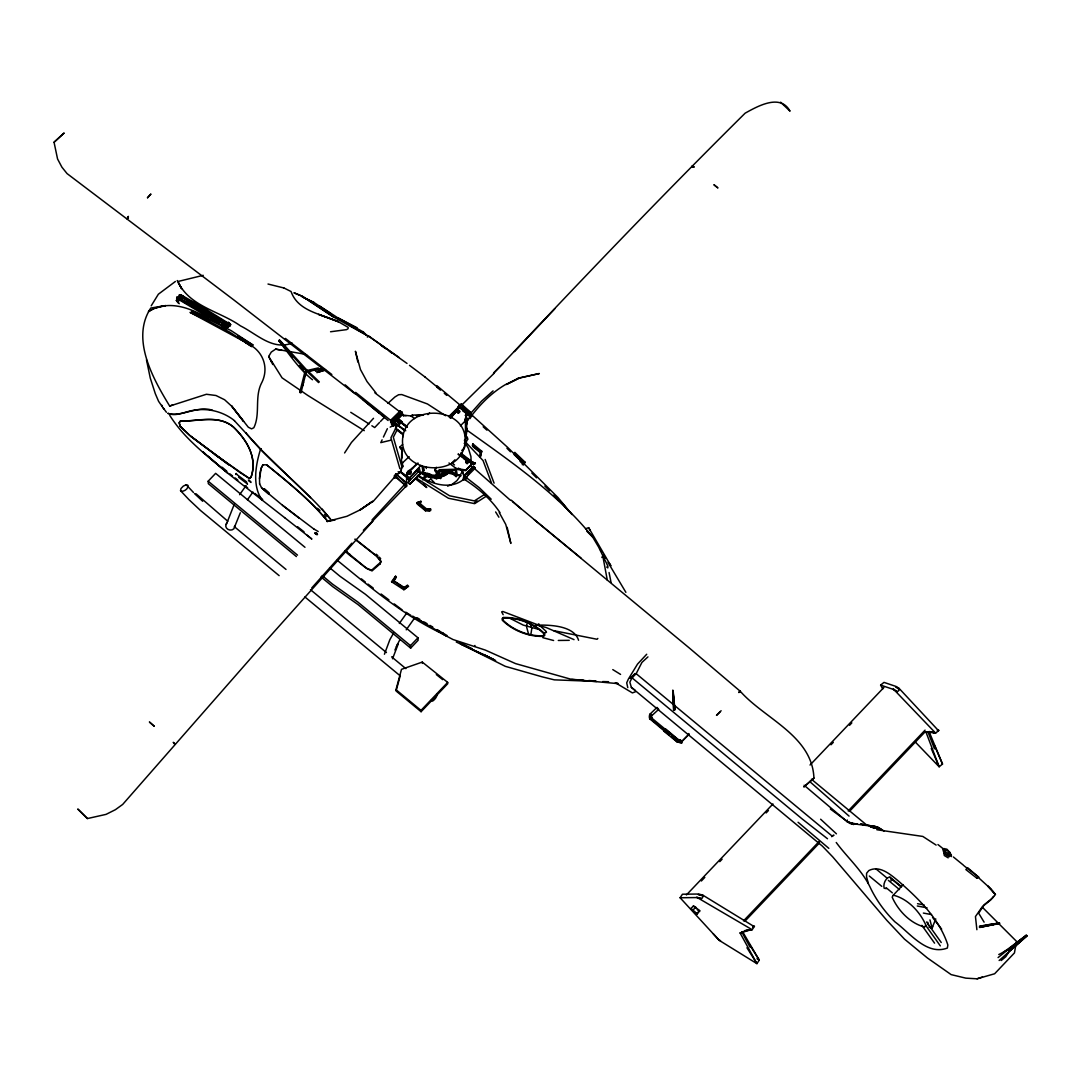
<?xml version="1.0" encoding="UTF-8"?>
<svg xmlns="http://www.w3.org/2000/svg" width="1081" height="1081" viewBox="0 0 1081 1081"><rect width="100%" height="100%" fill="white"/><g stroke="black" fill="none" stroke-linecap="round" stroke-linejoin="round"><path stroke-width="1.5" d="M649.64 719.122L650.276 718.473C651.235 708.866 647.695 717.73 650.343 719.446M651.046 718.135L651.059 714.338M402.564 465.6L402.659 467.168L401.456 462.033L401.74 452.088M1001.182 960.55L1005.816 956.671L1009.032 951.685L1026.936 935.889C1018.87 939.497 1008.559 950.077 998.776 954.537M401.916 454.682L402.091 450.331L402.105 457.979M402.605 444.453L399.713 447.237L401.983 448.669L401.821 457.047M665.693 728.972L677.963 739.309L681.003 740.458L677.733 739.566L651.573 717.919L651.829 714.69M401.254 412.442L400.105 411.05L390.592 420.293L390.714 422.482M891.041 880.988L891.217 878.907L889.906 876.772C885.488 878.002 883.001 884.001 884.136 888.244L886.325 888.623M466.046 437.819L466.83 428.468L466.911 429.643M436.116 471.478L437.589 474.073L437.873 471.613L436.575 471.843L436.521 471.059M466.006 444.291L466.222 440.643M466.668 441.021L464.114 448.588L461.898 450.763M406.186 485.288L406.672 477.532L400.402 472.086L398.105 471.789M510.543 500.395L474.64 468.722L466.019 477.397L465.789 480.261C478.964 488.95 491.166 499.341 499.949 512.583M400.105 411.05L401.889 411.983L392.457 421.806L392.133 423.671L393.538 426.225L391.457 424.306M998.074 957.577L1026.099 935.187M180.662 294.735L180.446 296.248L179.081 296.086L179.46 294.775L180.662 294.735L201.228 306.355L230.402 324.422L230.199 325.854L179.081 296.086M524.042 463.195L525.136 462.263L514.772 452.331L514.137 454.615L522.988 462.992L525.136 462.263L523.663 464.654M259.494 478.613L261.237 467.951L263.088 464.816L266.642 464.803C288.032 482.126 310.328 500.084 327.746 521.353M228.996 325.908L229.213 324.462L230.402 324.422M463.965 478.68L464.195 475.816L462.438 471.221L458.466 468.087M436.927 476.613L436.67 479.099L435.373 477.653M409.131 456.655L402.375 463.006L400.74 472.262L408.983 478.545L419.279 467.83L420.509 473.356L409.794 484.18L423.036 471.627L421.968 465.952M412.712 467.911L408.55 471.546L406.969 474.41L407.713 479.329M460.506 405.348L461.263 403.916L471.059 412.699L471.897 415.699L469.803 418.739L469.897 414.253L459.641 405.686L461.263 403.916M475.248 467.735L473.383 466.262L463.938 475.775L463.154 478.991C465.479 484.599 469.505 466.397 475.248 467.735L475.316 468.343M234.266 504.286L225.699 526.001C226.105 529.785 231.104 531.42 233.807 528.839L240.32 512.759M234.672 527.379L234.982 525.704M392.862 657.086L392.552 658.761L398.186 644.073M344.596 452.953L351.447 442.467L373.513 418.306M222.551 325.692L176.662 298.329L176.892 297.167L198.674 308.747L224.118 324.341L176.892 297.167M302.761 385.701L303.531 382.174M305.355 375.593L306.126 372.053L304.896 371.945L299.721 392.349L300.977 392.754L306.234 371.891L304.896 371.945M480.342 457.222L481.707 451.209L472.829 443.845L472.356 445.561L480.477 452.115L479.734 455.236M406.199 415.685L403.335 415.753L401.713 413.199L393.106 422.171L393.119 424.847L396.795 425.995M460.398 425.792L464.641 421.576L466.776 413.239L458.547 406.956L448.993 416.361M464.695 422.36L466.776 413.239M480.329 456.655L481.707 451.209L480.329 452.601L472.721 446.467L472.829 443.845M392.106 421.901L392.457 420.455L395.876 419.306L399.443 420.509L407.361 426.981M405.429 487.369L407.01 485.937L406.226 482.761L395.943 473.883L395.835 475.383M431.224 700.272C431.522 703.772 437.846 696.677 436.886 694.326M407.294 472.181L409.577 473.856L409.848 471.235L408.956 470.897L408.105 471.343L409.496 472.681C409.104 476.694 413.618 470.37 408.942 470.505L407.307 472.492L409.604 474.329M466.33 427.09L467.614 419.266L465.911 427.495M401.821 468.249L402.537 465.519M196.958 309.085L177.73 298.505L178.095 297.126M438.291 471.343L438.467 474.019L437.873 471.613C435.832 473.302 435.738 476.694 437.832 478.302L439.359 477.045M395.997 689.678L401.497 669.328L422.266 662.085L447.669 682.381L447.75 683.692L421.09 711.703L396.092 691.002L395.997 689.678L421.009 710.379L421.09 711.703M396.511 689.435L400.321 675.341M400.74 472.262L401.47 469.613M673.558 710.028L672.909 690.408L674.949 709.487M999.128 923.66L999.466 923.025L979.683 927.512M531.906 627.669L530.771 635.196M847.396 820.087L846.95 821.533L849.558 822.884M459.641 405.686L459.29 406.74M459.601 407.929L459.952 406.875L469.316 414.685L469.64 417.712L466.951 419.671M396.241 424.09L395.511 426.373L396.795 426.738M982.615 907.513L1016.464 941.308L1014.451 952.915L994.628 973.765L977.048 978.805L965.806 978.143L951.158 974.616L927.444 957.996L904.459 939.105L886.825 920.35L832.775 856.936L822.398 846.153L631.345 687.367L629.858 682.165L631.993 677.801L636.168 673.679L641.938 662.41L647.951 656.897M409.01 478.937L410.24 477.599L409.064 479.883L408.145 479.302L406.969 474.41L408.564 471.708L417.252 463.384M749.268 944.213L759.254 960.104L756.916 963.644L719.311 940.416L680.111 897.757L682.449 894.217L698.529 894.028L702.636 895.027L754.254 926.647L752.16 929.714L744.552 930.727L752.16 929.714L696.637 897.189L701.488 898.608L702.664 897.46L702.636 895.027L698.38 894.555L703.245 895.973M367.364 337.123L367.81 335.84L370.418 336.907M458.101 406.74L459.317 405.253L459.803 406.159L457.831 409.915L450.074 417.834M226.186 324.111L228.713 323.773L229.104 322.719L226.713 322.827L226.186 324.111L228.442 326.678L230.415 324.597L229.104 322.719M384.431 654.248L389.849 639.709L393.673 632.885M471.248 415.942L471.086 416.361C480.667 403.726 492.058 392.362 505.84 384.363M979.305 927.052L999.56 923.215M406.672 477.532L409.523 480.248L410.24 477.599M935.781 918.931L932.052 928.052L929.025 927.187M221.335 325.584L223.862 325.313L224.389 324.043L221.862 324.381L221.335 325.584L222.51 327.611L225.037 327.354L225.564 326.07L224.389 324.043M177.216 280.547L181.649 288.762L178.406 282.641C190.27 306.774 220.038 311.342 240.482 325.881C256.738 333.934 272.52 350.73 292.14 343.069M436.292 467.289L434.751 470.775L437.954 473.181L439.494 469.695L454.763 469.262L456.02 468.397L465.735 470.019L473.167 462.627L461.263 453.412M739.85 692.38L740.309 691.327L688.921 647.668L512.462 501.557M646.708 654.248L637.506 664.126L628.385 679.057L626.696 682.841L627.791 687.638M396.322 646.722L397.646 643.817M932.687 926.674L932.052 928.052L929.957 919.89M180 296.356L179.203 298.059L180.432 298.653L182.473 297.734L183.135 296.113L181.905 295.518M382.106 439.845L380.796 442.629L391.241 440.116M383.417 437.062L387.363 428.698M394.93 650.019L398.132 643.222M459.655 411.226L458.452 412.874L457.06 411.537L457.371 409.55L459.655 411.226L458.466 413.185L456.168 411.199L457.385 409.55L458.29 410.28L458.466 413.185M457.966 412.118L458.29 410.28M466.33 442.453L464.195 443.372M407.361 585.226L404.348 587.564L403.821 589.713L391.579 581.767L395.578 576.214L396.322 577.281L393.943 580.889L391.579 581.767L393.173 581.443M222.51 327.611L223.186 326.259M688.516 733.567L689.192 734.013L681.625 741.701L681.76 742.904L677.503 741.931L671.49 736.958M419.833 501.8L416.766 502.76L417.32 504.084L425.468 510.786L426.482 508.854L430.643 509.137L430.67 510.556L425.644 510.097L416.766 502.76L420.86 501.287L419.847 503.219L420.86 501.287M396.051 427.644L390.917 437.791L399.875 468.654M397.119 429.873L393.322 437.237L401.902 466.789M395.578 576.214L393.065 580.686L404.118 588.023L407.767 585.389M398.389 642.479L399.889 639.803M601.874 557.499L603.266 554.999M226.01 524.326L226.753 523.001M893.298 895.176L892.163 897.162C898.041 910.499 910.324 923.512 924.687 927.012L925.809 925.012C919.931 911.675 907.662 898.676 893.298 895.176L903.121 884.663M439.494 469.695L437.954 473.181L439.535 470.411L455.263 470.249L455.993 474.789L452.304 471.532C428.414 470.1 444.696 472.019 455.115 474.681L456.114 476.599L457.358 475.343L460.655 475.843M54.05 142.26L63.955 133.152L54.05 142.26L57.563 158.975L61.901 167.163L67.049 173.582L234.226 300.248L355.081 393.835M459.871 407.429L450.763 417.807M262.98 464.708C259.454 470.276 259.345 477.451 259.643 483.869M394.011 580.038L395.7 577.24M467.019 462.127L468.235 460.641L467.316 459.911L466.492 460.749L467.019 462.127L469.154 461.222L467.316 459.749L465.735 462.519L467.114 463.627L469.154 461.222L468.235 461.614M272.79 364.513L268.669 356.473L271.277 352.068L275.655 349.122L304.599 354.176L307.45 355.649M236.658 473.951L235.739 474.437L236.239 473.397M315.895 532.852C314.544 536.041 315.598 529.92 317.517 534.5M436.211 472.978L437.467 471.87M178.149 302.964L176.352 300.464L177.311 298.897M151.205 305.828L158.367 294.208L175.379 281.479M394.714 478.099L394.227 475.897L395.943 473.883M522.312 464.735L523.88 462.276L514.299 453.371M458.56 407.105L458.898 405.51M436.981 477.343L435.427 478.518L435.265 475.843L440.467 475.167L440.67 478.505L438.967 476.924M229.145 323.327L230.577 324.773L225.767 329.543L224.997 329.273L224.321 328.084L227.145 325.124M372.175 521.501L405.267 487.031L404.443 484.666L395.051 476.545L394.997 478.153M225.767 329.543L224.943 328.516L229.767 323.746M224.997 329.273L225.834 328.097M247.441 499.787L252.94 492.031M399.321 623.467L406.645 613.13M239.617 494.679L246.022 485.666M406.226 629.818L414.469 618.237M460.425 475.802L456.912 480.68L452.034 484.41L447.602 486.139M469.897 414.253L471.059 412.699M631.993 677.801L635.128 673.544L630.169 678.246L631.993 677.801L802.007 818.817L827.505 838.748M406.969 474.41L409.55 471.127M459.844 406.875L450.534 418.198M458.533 406.713L459.749 405.226L460.209 405.74L459.749 405.226M882.745 688.908L880.623 685.111L883.988 682.381L896.149 686.489L899.27 688.57L938.578 730.729L935.606 733.08L929.511 731.607L935.606 733.08L893.325 688.975L897.014 691.664L898.5 690.894L899.27 688.57L895.838 686.948L899.527 689.637M739.823 691.975L740.309 691.327C764.686 718.892 812.236 735.715 813.939 778.117L804.007 786.819L813.939 778.117M438.643 478.261L438.17 477.194M437.819 478.234L437.575 473.91L436.656 473.181M993.547 896.419L990.628 900.041L982.318 906.702L975.454 916.553L976.886 929.714M394.565 419.306L392.565 422.266L392.889 420.428L394.565 419.306L399.011 420.536L395.889 419.455L392.889 420.428L393.092 423.644L397.132 425.387L393.065 423.252M395.051 476.545L373.053 501.57M409.442 478.761L409.794 477.397M597.834 638.412L597.104 639.276L553.742 630.655M408.442 482.004L418.428 471.586L417.428 469.384M471.451 415.307L470.897 413.118L481.585 401.119L493.085 390.89M311.679 588.023L351.838 543.189M372.013 519.947L404.443 484.666M493.531 373.458C576.092 285.452 659.396 198.093 745.147 113.167C757.646 106.235 780.414 93.29 790.035 111.167L780.604 102.195M372.756 521.299L268.291 638.29L122.666 804.453L115.41 809.683L106.06 814.371L87.412 818.56L77.94 809.183L87.412 818.56M405.551 485.869L404.605 484.504L406.226 482.761M514.448 351.582L554.756 308.855M528.244 622.724L526.65 624.399L526.717 627.399L528.717 634.628M686.421 894.946L772.956 803.967M925.174 731.796L849.463 811.412M312.504 379.755C298.856 369.04 289.424 354.217 278.736 340.785L279.439 340.056L280.344 340.799L305.68 368.851L319.3 381.85M318.598 382.579L304.977 369.58L279.641 341.528L280.344 340.799M296.383 556.566L208.336 483.693L208.174 481.194L215.646 473.356L304.977 547.297M379.539 422.455L374.702 427.549L371.878 425.765M380.512 421.441L384.39 417.374L381.863 415.266M417.955 637.79L418.117 640.276L410.658 648.127L410.496 645.627L417.955 637.79L365.351 594.239L339.975 576.254L329.61 567.674M421.009 710.379L447.669 682.381M649.924 714.203L656.613 707.771M810.034 765.024L883.866 687.502M701.38 880.988L704.798 877.38M719.797 861.625L722.108 859.192M766.118 812.939L768.442 810.507M830.992 744.782L833.316 742.35M849.531 725.31L851.842 722.878M690.921 908.567L693.475 905.892L699.65 910.567L697.164 914.175L690.921 908.567L697.164 914.175M693.259 909.797L695.799 907.121M697.11 913.242L699.65 910.567M819.384 841.221L743.512 920.89M848.193 810.953L925.066 730.134M819.493 842.896L744.768 921.363M948.713 855.598L948.591 853.625L949.794 852.355L946.915 849.22L943.875 848.585L945.078 853.26L948.713 855.598L949.929 854.328L949.794 852.355M951.294 854.679L949.361 856.706L944.145 853.598L942.916 849.571L947.307 850.288L951.294 854.679L951.415 856.584M976.711 878.083L978.589 877.096L976.711 878.083L965.874 869.583L967.644 867.719L978.062 876.664M374.904 392.862L399.902 411.875L391.308 420.86L355.622 392.389M408.983 478.545L420.874 465.37M463.249 457.547C463.844 461.425 476.289 461.492 473.262 464.046L475.397 463.29L470.546 462.709L458.236 453.979M399.565 422.468L398.605 421.117L399.43 420.266L400.348 421.009L399.565 422.468L395.876 419.306M397.794 422.185L399.862 420.09L401.7 421.563L399.659 423.968L397.794 422.185L399.659 423.968M397.835 422.657L399.862 420.09M399.524 421.847L400.348 421.009M399.632 423.657L401.7 421.563M427.954 414.618L429.603 412.942M449.372 417.198L456.952 409.496M456.182 411.51L457.385 409.55L458.79 411.28L457.371 409.55M457.06 411.537L457.885 410.699M407.307 472.492L408.956 470.816L411.253 472.654M409.023 472.073L409.848 471.235L408.105 471.343L409.929 472.411L408.942 470.505M409.577 473.856L411.226 472.181M467.316 437.346L464.425 440.278L464.979 442.061L467.884 439.291L467.316 437.346L465.519 436.346L465.587 422.698L464.641 421.576M437.575 473.91L438.346 472.289L439.062 476.113M466.56 461.763L467.316 459.911M467.114 463.627L469.154 461.222M456.52 469.384L465.776 470.654L473.167 462.627M681.3 742.052L688.583 734.688M363.351 530.271L372.594 520.974M464.195 475.816L473.1 467.587M658.518 709.541L652.465 715.041M454.939 459.803L451.858 462.884L454.506 464.965M449.426 417.144L454.02 412.564M934.646 745.782L942.51 764.064L939.146 766.78L915.121 741.823M404.524 430.603L394.322 422.387L401.754 415.009L410.983 415.955L414.509 418.577M721.122 710.744L716.487 715.352L720.027 711.893M494.179 373.215L461.533 405.307M462.276 449.98L464.492 447.777M493.639 372.85L502.881 363.784M408.996 471.681L418.117 463.087M387.957 403.308L394.916 396.984L398.632 394.727L401.781 394.565L427.454 403.97L445.588 415.726M379.89 564.12L381.188 561.539L377.999 557.066L355.608 539.378M380.282 563.674L372.026 570.903L367.135 568.755A12.634 2.892 41.5 0 1 364.486 566.836L349.352 554.985A8.972 2.054 41.5 0 1 347.082 553.067L345.096 551.08M128.45 217.984L126.99 218.821L128.409 216.362L127.504 218.43M578.578 640.263C574.2 626.034 551.499 624.845 538.081 625.129M999.141 960.509L1026.936 935.889M1009.262 950.523L1026.95 935.592M422.914 477.937L426.779 474.721L427.711 475.694L422.698 479.869M427.495 481.64L430.779 478.91L434.292 482.585M437.954 473.181L440.048 471.478M1026.464 935.187L1008.289 949.699L1003.992 951.848M535.514 625.129L534.109 626.196L538.879 624.007M448.196 473.316C440.859 479.275 428.535 479.64 421.428 473.073M447.102 471.492C440.386 476.478 430.697 476.099 423.387 472.559M463.776 479.261C450.277 490.396 431.049 484.018 417.996 475.14M407.888 586.402L403.821 589.713L408.618 586.28M448.629 472.721L444.913 475.343L440.629 476.464M372.432 501.354L359.811 510.137L372.715 501.408L360.122 509.881L346.974 516.272L326.989 521.515L335.096 519.961M398.673 422.13L400.389 421.631M410.983 415.955L412.253 415.09L423.603 414.874M447.912 471.6L444.44 473.991L440.386 475.1M485.328 493.922L474.37 500.908L449.561 495.774L417.334 475.667M474.478 502.665L477.221 500.922M415.726 477.829L448.453 498.246L474.64 503.651L486.491 496.098M831.613 836.667L833.964 835.181L831.884 835.87L636.168 673.679M480.329 452.601L481.45 451.98L476.748 448.183M390.173 427.157L392.984 425.603M752.727 927.147L754.497 926.187L752.592 926.444M402.591 451.317L401.092 448.331L401.943 447.885M506.327 384.539L518.772 378.12L506.449 384.323L519.285 378.107L539.324 373.54L518.258 378.147M430.643 509.137L426.13 509.543M318.584 372.094L324.543 370.134M536.271 625.642L538.919 624.426M316.828 372.648L324.57 370.297M180.541 490.693L181.257 491.315C184.405 491.517 188.378 488.801 188.013 485.396L186.216 484.747L183.284 486.126L180.973 488.558L180.541 490.693L188.878 499.557L200.471 510.462L279.141 575.646M423.009 471.167L424.279 470.613L423.63 467.343M394.889 424.414L392.633 423.441M746.93 947.753L756.916 963.644L740.08 932.971L747.687 930.079M177.973 281.492L203.228 275.331M210.309 320.408C192.81 308.085 168.109 298.951 148.448 311.652L153.867 308.423L165.636 305.572L150.772 308.044C130.544 338.853 153.07 378.809 169.69 406.078L206.417 394.268L215.97 395.511L224.591 399.74L231.618 406.145L243.576 421.428L231.618 405.943L248.292 427.211L251.562 428.86L253.819 427.752C260.48 414.361 254.508 397.47 261.291 383.566C269.885 367.621 262.778 349.758 246.265 343.028M169.676 406.078L172.892 404.78M176.352 300.464L177.73 301.194L179.635 300.423M466.789 420.482L467.978 420.009L465.398 415.28L469.316 414.685M585.537 528.798L588.618 527.663L589.983 529.987M635.331 691.826L632.385 692.907L615.346 682.706L618.035 683.408M391.849 423.509L390.971 422.725M472.816 463.911L474.991 463.708L474.937 462.925L467.384 460.925L468.303 461.668L468.235 460.641M444.804 473.667L437.697 476.059L430.414 475.626L423.428 473.127M977.048 978.805L982.453 977.035M740.08 932.971L750.984 929.782M439.062 474.6L444.777 473.086M306.045 370.729L318.327 367.918M429.643 511.07L425.468 510.786L426.482 508.854L418.401 502.233L418.698 503.233L420.887 502.692M309.625 370.81L318.76 368.905M309.409 371.324L315.49 369.891M937.349 730.702L938.97 730.364L937.443 729.999M980.44 927.268L999.56 923.512M315.517 371.269L325.503 369.594M245.968 432.805L245.86 432.819C271.331 464.276 305.126 488.234 330.664 519.366M999.047 923.458L988.385 925.417L988.507 924.674L999.182 923.025M980.629 926.512L989.399 924.971L979.548 926.187M417.563 471.735L418.428 471.586M999.466 923.025L980.251 926.052M248.387 480.032L250.346 481.302M247.495 484.207L247.036 483.018M651.573 717.919L652.37 718.135M319.098 370.283L321.381 369.986M324.341 369.08L315.949 369.324M931.268 748.511L939.146 766.78L926.012 732.202L929.174 731.905M330.556 331.759L346.569 329.637L348.096 328.719L348.163 327.381L338.38 321.719L318.706 314.436L338.38 321.719C321.611 314.017 298.032 311.477 291.073 291.532L284.033 288.019M323.516 369.08L317.773 368.891M543.635 633.263L546.473 632.317L546.054 631.331L541.081 626.696L536.608 624.372L502.8 611.481L501.665 611.873L503.178 614.684M393.106 422.171L396.119 421.928M416.28 415.699L422.495 415.28M261.197 448.669L260.48 449.426C255.602 465.127 252.049 485.964 262.142 500.098M465.33 440.616L466.208 440.575M466.289 441.832L464.952 441.507M401.092 448.331L401.97 448.277M470.546 462.709L474.046 462.736M438.981 477.221L440.67 478.505M680.111 897.757L696.191 897.568L701.488 898.608M558.296 640.452L569.241 640.33M436.332 477.234L430.522 477.289L421.333 473.046M436.319 475.856L430.846 475.883L422.063 471.762M596.685 681.449L554.323 679.854L542.176 676.841L505.286 666.328L460.33 643.803L493.531 659.342M602.658 681.571L608.576 681.706M926.012 732.202L934.835 732.729M440.44 632.358L438.373 631.79L452.98 639.52L485.288 650.073L515.542 663.599L571.336 679.341L583.754 680.192M465.398 415.28L469.6 415.496M588.78 680.517L595.482 680.976M720.514 940.497L719.311 940.416L713.271 933.808M460.817 475.802L459.871 475.735L462.438 471.221L464.06 476.68M571.66 679.395L617.846 683.624M212.592 410.28C197.715 405.159 181.162 417.55 167.744 413.307C176.284 417.077 185.364 411.334 193.931 410.28C208.214 407.875 223.159 411.604 234.509 420.658M299.721 392.349L300.95 392.484M876.826 829.735L922.823 836.437L936.132 845.085M457.317 474.708L460.614 475.14M538.919 625.561L546.135 627.507L574.038 639.628M439.602 471.343L455.047 473.654M174.487 744.16L175.244 744.282L173.244 742.323L174.906 744.12M176.662 298.329L177.73 298.505M884.001 830.978L877.245 826.897L849.585 823.29L857.26 824.222L849.598 822.519L854.193 824.33M677.382 742.079L681.8 742.85M877.245 826.897L860.76 824.1L877.245 826.897L881.583 829.519M677.449 740.958L681.625 741.701M538.324 629.277L523.177 625.075L509.219 617.94M917.539 903.702L924.066 904.919M917.269 906L927.066 907.837M923.363 913.067L931.525 914.594M275.655 349.122L282.046 350.379M397.119 425.144L394.457 424.59L397.105 424.995M681.233 740.944L677.638 740.147L664.693 729.432M268.007 284.033L283.898 287.978M470.951 462.127L472.721 462.573M542.797 637.668L553.607 640.506M879.056 829.059L870.286 826.722L874.894 828.384M880.623 685.111L892.784 689.205L897.014 691.664M294.113 292.843L302.396 296.329L333.299 316.868L370.134 337.177L407.01 363.432M294.262 292.91L302.248 296.262L333.326 316.841M426.806 473.073L430.751 474.37M989.399 924.971L988.507 924.674L989.196 925.471M853.571 823.857L847.842 821.844L830.343 809.02M423.401 472.694L430.387 475.194M229.821 324.503L230.577 324.773M469.722 466.033L472.816 467.141M436.575 471.843L437.589 474.073M395.889 419.455L399.011 420.685L406.618 426.563M302.194 296.816L314.031 302.518L330.354 313.341M302.329 296.883L314.179 302.585M847.463 821.871L853.612 824.519L846.95 821.533L804.115 785.238M230.415 324.597L228.321 322.165M439.494 631.318L436.278 629.655M456.263 641.992L489.098 657.289M179.068 298.207L180.297 298.802M460.02 642.627L471.897 648.573M483.761 654.518L495.625 660.477M208.741 319.652L191.472 310.896L231.064 330.583L253.184 345.163L237.82 335.786M319.341 305.869L337.596 317.692L357.122 327.759M337.65 317.692L363.419 332.016M235.888 473.775L246.59 481.883M181.905 297.059L192.107 302.761M195.026 304.396L197.945 306.031M179.46 294.775L227.834 323.611M420.739 620.926L423.563 622.521M438.467 631.885C401.065 613.549 369.297 586.334 337.177 560.242M313.747 528.933L318.192 531.514M348.771 324.786L370.229 337.245L399.2 357.541M472.708 462.344L474.073 463.127M364.27 430.67L307.572 395.281L282.06 377.837L268.669 356.473M440.926 631.926L443.372 633.371M417.05 617.724L419.86 619.386M424.238 621.98L427.09 623.683M429.941 625.372L432.792 627.061M437.062 629.601L439.913 631.29M442.764 632.993L447.034 635.533M412.672 616.102L446.412 636.141M948.186 857.841L944.267 855.503L944.145 853.598M963.982 865.773L978.589 877.096M612.778 669.598L620.575 674.409M220.416 319.868L214.835 316.409M223.213 321.57L226.01 323.287M218.051 322.152L198.445 309.909M756.97 958.698L759.254 960.104L742.539 931.606M200.85 307.666L205.052 310.288M207.849 312.031L212.038 314.652M405.821 612.197L410.848 615.373M247.292 483.883L238.563 477.194M350.744 412.307L369.067 423.968M943.875 848.585L944.943 851.288L948.591 853.625M393.943 580.889L404.348 587.564M463.938 475.775L465.735 476.951M239.644 338.704L242.293 340.434M586.672 531.068L592.685 537.081L598.631 547.094L607.86 566.066L607.806 567.89L606.684 567.012M398.605 421.117L406.456 426.725M398.713 585.253L402.862 588.091M408.145 479.302L409.523 480.248M469.168 461.533L467.316 459.749M462.709 410.848L466.816 413.712M225.564 326.07L223.47 323.638M458.249 454.371L467.83 461.06M266.71 464.911C287.965 482.234 310.315 500.003 327.624 521.258M473.208 463.1L462.6 455.493L460.911 452.898M399.889 420.563L401.713 421.874M400.713 471.789L408.929 477.68M214.862 454.56L249.522 478.559L251.143 477.086C257.575 457.898 247.009 440.21 233.51 427.049C218.781 414.347 197.904 421.374 180.324 421.036L179.149 422.725L180.149 426.265L189.864 435.562L228.888 464.871L190.499 436.089L239.766 472.411L249.427 478.464L251.035 476.991C257.71 457.831 247.09 440.237 233.469 427.144C218.781 414.482 197.958 421.549 180.419 421.131L179.23 422.793L180.216 426.279L189.891 435.535M380.701 344.961L385.606 348.501M380.796 345.042L385.674 348.568M470.492 465.897L473.127 467.83M456.168 411.199L458.452 412.874M394.322 422.387L405.74 430.779M261.521 487.774L282.465 505.259L313.855 529.014M407.199 482.261L409.794 484.18M466.154 429.589C511.097 461.695 557.742 493.76 592.685 537.081M697.177 909.594L699.718 911.499M397.416 429.86L403.416 434.386M409.496 365.337L425.238 377.161M389.268 351.149L391.903 353.149M434.67 469.357L437.859 471.762M367.986 584.118L373.229 588.064M381.093 593.996L388.957 599.928M394.2 603.887L402.051 609.819M467.262 458.655L471.384 461.79M448.966 463.006L456.02 468.397L457.358 475.343M417.874 471.343L420.509 473.356M403.362 434.967L395.619 429.022L395.565 428.008L403.199 434.062M415.226 478.653L426.765 487.545L423.387 484.031M282.465 505.259L299.261 518.231M466.019 477.397L479.302 487.707L491.206 499.206M285.37 338.421L331.826 374.526M631.345 687.367L635.115 690.313M355.771 394.038L388.12 420.495M229.888 473.87L232.523 475.924M235.145 477.964L237.834 480.126M245.157 485.855L247.603 487.761M254.792 493.382L258.386 496.179M258.805 496.449L262.697 499.49M284.654 517.677L227.875 473.329L202.755 451.723M297.613 526.785L304.031 531.811M284.573 517.596L311.747 538.987M450.926 472.492L456.114 476.599M376.107 554.202L377.823 555.62M354.811 539.162L376.202 555.877L380.512 561.161L380.539 562.336L371.594 570.187L366.905 568.322A11.796 2.703 41.5 0 1 364.432 566.525L345.015 550.621M306.599 534.852L311.666 538.906M714.095 184.892L717.919 187.959L714.095 184.837M457.425 410.253L459.722 412.091M456.979 410.361L457.898 411.091M466.492 460.749L467.411 461.479M403.159 424.225L406.942 427.252M436.319 674.558L442.67 679.638M937.943 844.545L944.389 849.734M866.584 824.965L811.399 779.185M361.432 578.889L365.364 582.064M390.592 420.293L392.457 421.806M663.883 731.175L677.341 742.147M953.401 856.99L963.441 865.178M425.117 377.107L437.9 387.552M534.433 519.866L581.038 558.08M400.294 427.319L394.349 422.86L401.754 415.009M798.075 822.276L828.83 848.342M876.096 869.002L887.163 878.191M888.379 880.38L899.514 889.595M881.785 886.352L869.3 876.029M362.892 399.551L379.336 413.172M278.736 340.785L279.641 341.528M891.257 878.258L901.581 886.798M890.379 878.015L900.703 886.555M650.276 718.473L664.22 730.013M664.288 730.986L669.085 734.958M410.496 645.627L357.879 602.09L332.502 584.105L322.138 575.524M410.658 648.127L358.054 604.59L332.678 586.605L321.003 576.943M208.174 481.194L297.518 555.134M227.807 521.272L196.053 493.801M234.293 526.636L286.006 569.444M310.477 589.686L386.444 652.559M391.619 656.843L405.848 668.626M304.896 596.955L400.267 675.895M886.163 887.731L892.352 892.865M462.695 406.28L470.897 413.118M436.778 385.579L460.938 405.753M436.71 386.998L440.48 390.146M444.264 393.295L446.777 395.403M649.857 718.865L663.842 730.621M225.659 471.384C205.444 454.547 183.892 437.954 169.731 415.334M809.628 781.468L849.058 816.101M418.698 503.233L421.171 505.34M317.49 508.286L319.962 510.421M222.186 467.276L226.861 471.289M202.877 451.804L205.417 453.993M207.89 456.128L227.942 473.383M345.15 384.822L354.892 393.254M397.781 475.721L405.997 482.829M511.299 500.192L521.069 508.854M394.808 475.694L404.605 484.504M978.129 877.313L991.345 889.352L995.425 894.46L992.507 898.081L984.183 904.743L978.656 913.175L984.102 922.134M472.275 415.401L507.732 447.466L558.053 497.625L571.998 514.542M483.18 426.779L486.936 430.17M271.331 361.635L272.29 362.5M264.561 489.071L268.993 493.085M268.277 493.841L261.616 487.828L259.535 483.775M264.48 489.031L268.939 493.058M402.091 450.48L399.713 447.237M820.628 819.222L836.437 833.829M346.933 551.796L347.65 552.472M194.539 493.612L202.66 501.246M310.504 497.706L262.197 450.763L234.442 420.739M363.311 331.948L366.256 334.786M692.894 167.028L692.097 166.258L694.016 166.974L692.097 166.258L692.475 167.042M553.877 495.071L558.891 500.503M317.125 534.433L315.139 532.852L316.882 534.595L315.139 532.852L315.936 533.392M506.948 448.264L510.502 451.804M519.975 461.263L523.528 464.803M531.825 473.073L536.568 477.802M544.851 486.072L549.594 490.801M401.456 462.033L402.375 463.006M322.03 509.016L330.421 519.191M466.208 442.737L483.058 460.587L491.463 482.937M186.216 484.747L193.499 492.504M465.695 461.817L467.087 463.317M656.991 707.366L658.653 709.379M991.128 889.704L987.777 886.015L995.425 894.46L992.209 890.893M324.327 514.637L326.219 516.732M693.475 905.892L695.097 907.729M299.451 365.608L303.599 370.337M379.404 557.174L380.688 558.755M569.187 511.475L561.728 502.719L569.133 511.529M836.235 842.491C847.518 857.841 862.611 870.745 870.637 888.271C876.732 900.838 885.082 912.107 895 921.904C909.783 932.768 926.687 955.915 947.361 948.051L947.848 944.983C939.416 918.918 918.634 898.676 898.419 881.056C890.46 874.488 879.758 864.949 868.827 870.57L866.611 873.218L866.53 876.813L868.367 883.434M290.546 354.622L292.519 357.068M248.616 480.68L250.995 482.464L250.765 481.829M376.026 393.011L366.986 381.512L360.473 369.553L355.419 351.257L357.825 361.973M932.552 917.377L941.673 929.147M163.055 407.74L166.406 412.239M279.439 340.056L285.506 348.001M926.593 921.971L941.24 942.51M925.674 925.336L940.321 945.875M921.863 925.35L934.565 943.159M162.772 407.348L164.123 409.267M401.713 413.199L403.335 415.753M438.346 472.059L438.832 472.816M531.838 627.885L529.974 623.237M473.91 467.276L473.383 466.262M495.625 511.948L498.895 517.204M227.118 324.516L228.442 326.678M465.343 443.278L468.397 448.331L470.938 456.56L471.14 462.519M177.73 301.194L179.243 303.707M600.306 549.513L602.009 552.377M603.711 555.229L605.428 558.08M607.981 562.363L625.872 592.334M609.522 563.525L610.887 565.849L588.618 527.663M223.862 325.313L225.037 327.354M222.254 325.989L223.429 328.016M485.166 459.466L494.085 483.166M228.713 323.773L229.902 325.867M750.052 947.105L741.904 932.2M499.26 512.556L505.759 524.447L510.854 543.419L507.165 527.298M942.51 764.064L929.092 731.607M412.253 415.09L412.753 416.09M399.43 420.266L399.929 421.266M401.889 411.983L402.632 413.807M409.307 481.842L407.091 476.289L408.564 471.708L406.956 474.167L407.186 477.937M934.457 748.768L927.998 731.972M927.768 922.282L928.606 925.552M146.462 359.77L150.273 378.093L155.326 393.727L158.596 401.335L162.407 406.888L161.947 405.307M609.089 572.511L611.035 582.389M607.292 580.092L602.982 556.945M672.909 690.408L674.422 709.109M673.166 690.745L674.814 710.082M438.927 474.316L439.116 476.91M436.697 473.654L436.886 476.248M401.97 448.439L402.078 450.088M944.943 851.288L945.078 853.26M474.937 462.925L474.991 463.708M426.252 467.262L426.346 468.519M422.266 662.085L422.347 663.396M458.547 406.956L458.601 407.969M674.085 710.406L672.923 690.84M672.72 690.448L673.774 709.339M402.375 462.384L402.605 466.235M466.006 437.265L466.789 427.833L465.627 423.333L465.735 432.792M459.803 406.159L459.884 407.578M471.194 464.006L471.221 464.735M474.937 645.465L474.964 646.397M349.92 554.391A8.972 2.054 41.5 0 1 349.163 553.783M372.256 570.336A9.351 2.203 41.6 0 1 371.823 570.268M402.821 436.967C397.457 473.924 460.114 479.288 464.844 443.953C470.235 406.983 407.564 401.727 402.821 436.967M1018.059 943.064L1017.072 944.105L1016.451 943.551L1016.667 942.673L1018.059 943.064M674.044 700.056L673.152 700.38L674.044 700.056M396.619 474.708L400.402 472.086L396.619 474.708M739.58 691.408L738.823 692.543L740.309 691.327L739.58 691.408M150.786 194.188L147.502 197.755L150.786 194.188M503.327 617.508L502.084 618.575L502.3 620.21C512.786 630.601 528.785 636.925 543.554 636.371L544.797 635.304L544.581 633.655C534.095 623.264 518.083 616.954 503.327 617.508M504.138 618.048L503.043 618.994L503.233 620.413C513.353 630.25 528.609 636.263 542.73 635.817L543.824 634.885L543.635 633.466C533.514 623.615 518.258 617.616 504.138 618.048M204.66 319.071L190.053 312.382L243.671 341.299L251.778 346.636L229.645 332.07L204.66 319.071M154.245 726.216L149.381 721.973L154.245 726.297"/></g></svg>
